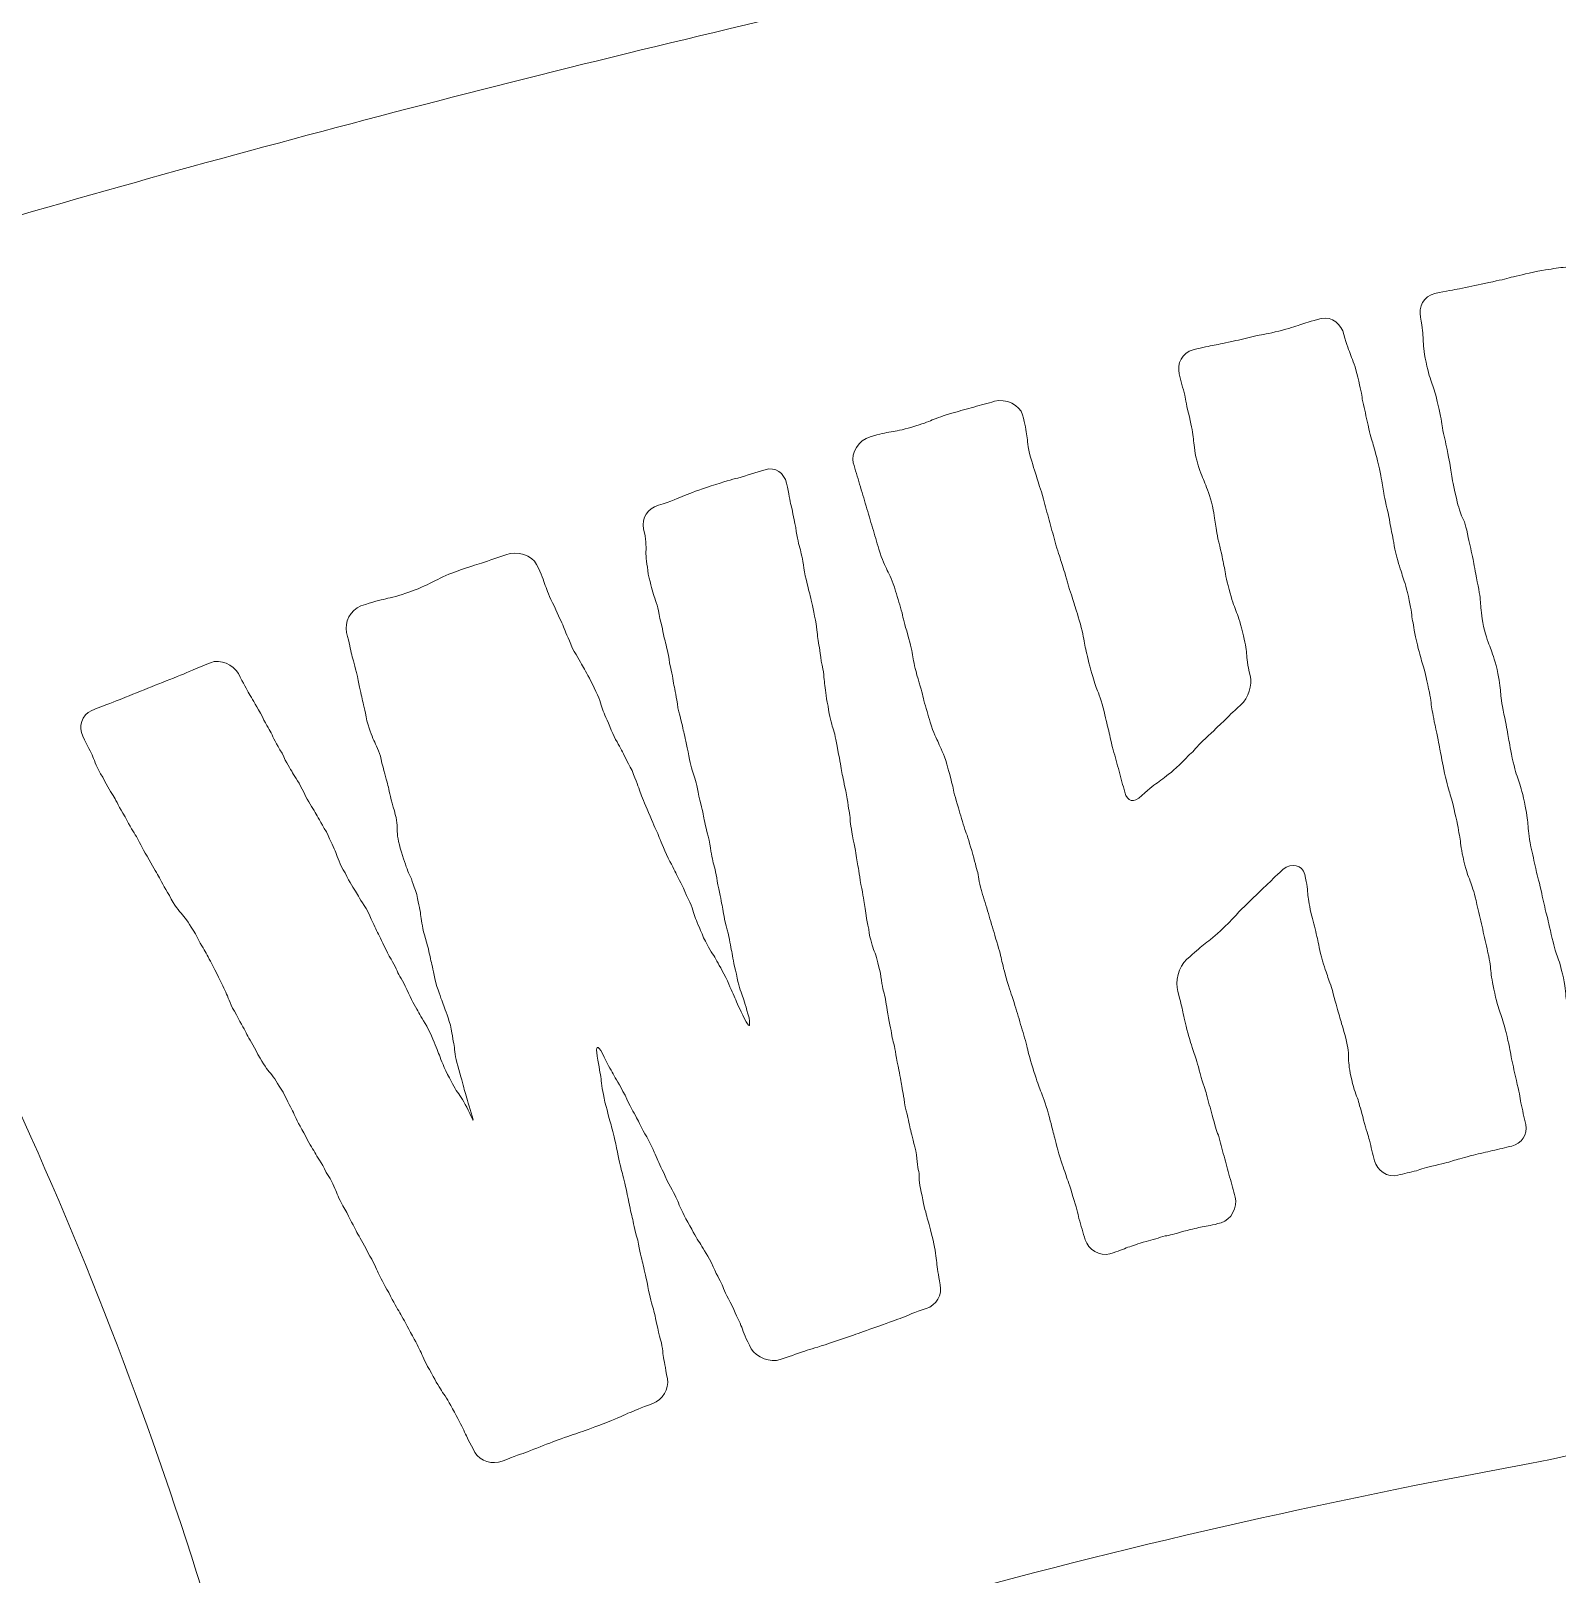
# Model space of a CAD drawing. Header units: inches. Extents: x 112 to 968, y -947 to -133.
# Drawn here: x 271.7 to 409.5, y -627.8 to -488.5 of the extents above; entities that cross this region are included whole.
import ezdxf

# ---------------------------------------------------------------- set-up
doc = ezdxf.new("R2010")
doc.units = ezdxf.units.IN
doc.header["$MEASUREMENT"] = 0
doc.layers.add('Layer 1', color=7, linetype='Continuous')

# ---------------------------------------------------------------- blocks, each defined once
blk = doc.blocks.new('block 11')
at = {"layer": 'Layer 1', "lineweight": 0}
blk.add_open_spline([(343.84, -607), (342.73, -607.38), (342.18, -607.5), (341.6, -607.71), (340.86, -607.96), (340.12, -608.22), (339.38, -608.47), (338.53, -608.77), (337.24, -608.3), (336.78, -607.49), (336.28, -606.58), (336.08, -606.02), (335.92, -605.56), (335.75, -605.1), (335.45, -604.57), (335.06, -603.62), (334.54, -602.66), (334.3, -602.16), (334.14, -601.71), (333.92, -601.27), (333.62, -600.74), (333.2, -599.74), (332.7, -598.83), (332.36, -598.37), (332.14, -597.93), (331.82, -597.53), (331.57, -596.99), (331.06, -596.08), (330.55, -595.16), (330.3, -594.62), (330.14, -594.16), (329.92, -593.73), (329.67, -593.18), (329.16, -592.27), (328.74, -591.27), (328.45, -590.8), (328.29, -590.34), (328.04, -589.8), (327.87, -589.34), (327.35, -588.38), (326.87, -587.57), (326.62, -587.03), (326.42, -586.64), (326.16, -586.1), (325.82, -585.65), (325.38, -584.6), (324.85, -583.64), (324.54, -583.11), (324.32, -582.68), (324.1, -582.24), (323.75, -581.79), (323.35, -580.84), (322.87, -580.03), (322.73, -580.14), (322.87, -581.07), (323.05, -582.1), (323.13, -582.65), (323.23, -583.12), (323.23, -583.64), (323.38, -584.22), (323.56, -585.25), (323.88, -586.29), (323.95, -586.83), (324.12, -587.29), (324.23, -587.77), (324.43, -588.33), (324.61, -589.36), (324.82, -590.43), (324.97, -591.01), (325.08, -591.49), (325.24, -591.95), (325.37, -592.48), (325.58, -593.56), (325.77, -594.58), (325.92, -595.16), (326.03, -595.64), (326.14, -596.12), (326.22, -596.67), (326.53, -597.7), (326.72, -598.73), (326.87, -599.3), (326.98, -599.78), (327.1, -600.26), (327.23, -600.79), (327.44, -601.86), (327.63, -602.89), (327.78, -603.47), (327.94, -603.93), (328.06, -604.4), (328.21, -604.98), (328.4, -606.01), (328.7, -606.99), (328.8, -607.59), (328.81, -608.11), (328.92, -608.59), (329, -609.13), (329.21, -610.2), (329.37, -611.13), (328.77, -612.1), (327.88, -612.43), (326.78, -612.83), (326.22, -613.1), (325.64, -613.32), (325.08, -613.58), (324.52, -613.85), (323.42, -614.27), (322.32, -614.69), (321.63, -614.95), (321.14, -615.08), (320.57, -615.3), (319.97, -615.47), (318.87, -615.89), (318.1, -616.19), (317.33, -616.49), (316.57, -616.79), (316.1, -616.97), (315.4, -617.19), (314.3, -617.63), (313.41, -617.98), (312.32, -617.66), (311.82, -616.86), (311.38, -615.93), (311.08, -615.47), (310.9, -615.02), (310.72, -614.56), (310.39, -614.06), (309.99, -613.22), (309.46, -612.33), (309.25, -611.83), (308.91, -611.44), (308.68, -611.01), (308.3, -610.52), (307.9, -609.69), (307.36, -608.8), (307.16, -608.29), (306.98, -607.84), (306.74, -607.41), (306.54, -606.91), (306, -606.02), (305.6, -605.19), (305.27, -604.68), (305.04, -604.25), (304.8, -603.81), (304.49, -603.36), (304.05, -602.42), (303.55, -601.64), (303.33, -601.08), (303.09, -600.65), (302.91, -600.2), (302.71, -599.7), (302.16, -598.81), (301.72, -597.88), (301.41, -597.42), (301.17, -596.99), (301.01, -596.59), (300.7, -596.13), (300.26, -595.2), (299.71, -594.31), (299.51, -593.81), (299.32, -593.36), (299.16, -592.96), (298.92, -592.36), (298.41, -591.57), (297.97, -590.64), (297.6, -590.2), (297.36, -589.77), (297.13, -589.34), (296.83, -588.94), (296.39, -588.01), (295.84, -587.12), (295.64, -586.62), (295.45, -586.17), (295.21, -585.74), (294.96, -585.26), (294.51, -584.33), (294, -583.55), (293.72, -583.02), (293.37, -582.63), (293.04, -582.3), (292.78, -581.82), (292.23, -580.94), (291.78, -580.01), (291.47, -579.55), (291.23, -579.12), (291.06, -578.72), (290.75, -578.27), (290.3, -577.34), (289.74, -576.45), (289.6, -575.93), (289.41, -575.48), (289.23, -575.03), (288.97, -574.55), (288.52, -573.62), (288.07, -572.69), (287.76, -572.24), (287.57, -571.78), (287.35, -571.41), (287.03, -570.95), (286.59, -570.03), (286.03, -569.14), (285.77, -568.67), (285.43, -568.34), (285.08, -567.95), (284.7, -567.52), (284.25, -566.59), (283.73, -565.82), (283.48, -565.21), (283.26, -564.84), (283.02, -564.41), (282.7, -563.95), (282.25, -563.03), (281.73, -562.25), (281.5, -561.7), (281.26, -561.27), (281.01, -560.84), (280.69, -560.39), (280.24, -559.47), (279.68, -558.59), (279.47, -558.09), (279.25, -557.71), (279, -557.28), (278.68, -556.83), (278.23, -555.9), (277.66, -555.03), (277.52, -554.5), (277.33, -554.05), (277.14, -553.6), (276.88, -553.13), (276.43, -552.2), (276.01, -551.38), (276.3, -550.26), (277.24, -549.87), (278.58, -549.32), (279.3, -549.09), (279.94, -548.83), (280.84, -548.46), (281.73, -548.1), (282.63, -547.74), (283.51, -547.39), (284.39, -547.04), (285.26, -546.69), (285.91, -546.43), (286.59, -546.1), (287.94, -545.57), (288.88, -545.2), (289.98, -545.76), (290.48, -546.55), (290.92, -547.49), (291.23, -547.94), (291.46, -548.38), (291.7, -548.81), (291.93, -549.24), (292.48, -550.13), (292.91, -551.07), (293.22, -551.53), (293.44, -551.91), (293.61, -552.36), (293.87, -552.85), (294.41, -553.74), (294.84, -554.67), (295.15, -555.13), (295.37, -555.51), (295.6, -555.94), (295.97, -556.38), (296.4, -557.32), (296.79, -558.16), (297.17, -558.64), (297.41, -559.08), (297.62, -559.46), (297.87, -559.94), (298.42, -560.84), (298.84, -561.77), (299.1, -562.26), (299.27, -562.71), (299.44, -563.16), (299.6, -563.74), (300.1, -564.54), (300.53, -565.47), (300.9, -565.91), (301.13, -566.35), (301.34, -566.73), (301.65, -567.19), (302.19, -568.08), (302.61, -569.02), (302.86, -569.51), (303.02, -569.91), (303.25, -570.34), (303.5, -570.83), (303.92, -571.77), (304.42, -572.56), (304.69, -573.1), (304.87, -573.55), (305.1, -573.98), (305.4, -574.44), (305.83, -575.39), (306.21, -576.22), (306.53, -576.74), (306.76, -577.17), (306.99, -577.6), (307.37, -578.1), (307.76, -578.93), (308.18, -579.87), (308.37, -580.38), (308.55, -580.83), (308.72, -581.29), (308.91, -581.79), (309.34, -582.73), (309.87, -583.63), (310.04, -584.09), (310.38, -584.48), (310.61, -584.91), (310.99, -585.41), (311.37, -586.25), (311.75, -587.09), (311.75, -587.08), (311.48, -586.21), (311.21, -585.32), (311.05, -584.75), (310.93, -584.27), (310.76, -583.81), (310.68, -583.27), (310.37, -582.28), (310.1, -581.4), (310, -580.8), (309.99, -580.29), (309.89, -579.86), (309.81, -579.31), (309.61, -578.29), (309.31, -577.3), (309.11, -576.8), (308.96, -576.39), (308.79, -575.94), (308.6, -575.43), (308.29, -574.45), (308.09, -573.42), (307.96, -572.89), (307.86, -572.47), (307.74, -571.99), (307.67, -571.44), (307.36, -570.46), (307.09, -569.58), (307.05, -568.96), (306.93, -568.48), (306.93, -567.96), (306.76, -567.5), (306.57, -566.48), (306.26, -565.49), (306.07, -564.98), (305.84, -564.55), (305.67, -564.1), (305.46, -563.54), (305.19, -562.66), (304.89, -561.67), (304.81, -561.12), (304.81, -560.6), (304.83, -560.13), (304.76, -559.58), (304.45, -558.6), (304.15, -557.61), (304.07, -557.06), (303.98, -556.64), (303.81, -556.18), (303.73, -555.63), (303.43, -554.64), (303.28, -553.72), (302.96, -553.2), (302.79, -552.75), (302.56, -552.31), (302.37, -551.8), (302.07, -550.82), (301.88, -549.79), (301.75, -549.26), (301.65, -548.83), (301.54, -548.36), (301.41, -547.83), (301.23, -546.8), (300.93, -545.81), (300.87, -545.31), (300.7, -544.86), (300.59, -544.38), (300.52, -543.83), (300.22, -542.84), (300.07, -541.92), (300.54, -540.82), (301.54, -540.45), (302.66, -540.04), (303.23, -539.94), (303.78, -539.8), (304.27, -539.68), (304.95, -539.54), (305.96, -539.18), (307.08, -538.77), (307.63, -538.46), (308.09, -538.24), (308.6, -538), (309.1, -537.7), (310.22, -537.31), (311.35, -536.91), (311.88, -536.72), (312.43, -536.58), (313.16, -536.33), (313.89, -536.07), (314.62, -535.82), (315.63, -535.47), (317.02, -535.85), (317.38, -536.7), (317.89, -537.61), (318.01, -538.14), (318.17, -538.6), (318.38, -539.04), (318.5, -539.57), (319.01, -540.49), (319.37, -541.34), (319.62, -541.88), (319.84, -542.32), (319.99, -542.78), (320.23, -543.28), (320.62, -544.23), (321.13, -545.14), (321.42, -545.61), (321.62, -546), (321.84, -546.44), (322.19, -546.9), (322.58, -547.85), (323.08, -548.76), (323.2, -549.3), (323.36, -549.76), (323.51, -550.22), (323.75, -550.71), (324.14, -551.66), (324.49, -552.52), (324.86, -553.02), (325.07, -553.46), (325.29, -553.9), (325.52, -554.39), (326.02, -555.31), (326.41, -556.26), (326.58, -556.78), (326.74, -557.24), (326.88, -557.65), (327.15, -558.25), (327.5, -559.09), (327.89, -560.05), (328.12, -560.54), (328.33, -560.98), (328.49, -561.45), (328.72, -561.94), (329.11, -562.89), (329.61, -563.81), (329.84, -564.3), (330.04, -564.69), (330.25, -565.14), (330.54, -565.61), (330.92, -566.57), (331.42, -567.48), (331.54, -568.01), (331.69, -568.47), (331.85, -568.94), (332.08, -569.43), (332.47, -570.39), (332.96, -571.3), (333.18, -571.75), (333.5, -572.15), (333.71, -572.59), (334, -573.07), (334.49, -573.99), (334.84, -574.84), (335.14, -575.37), (335.3, -575.83), (335.51, -576.27), (335.68, -576.79), (336.18, -577.7), (336.58, -578.54), (336.71, -578.55), (336.58, -577.62), (336.31, -576.63), (336.12, -576.07), (335.98, -575.66), (335.83, -575.2), (335.6, -574.7), (335.44, -573.67), (335.17, -572.68), (335.11, -572.12), (335.01, -571.64), (334.91, -571.16), (334.84, -570.56), (334.6, -569.67), (334.33, -568.67), (334.27, -568.12), (334.17, -567.64), (334.08, -567.16), (334.02, -566.61), (333.75, -565.62), (333.63, -564.69), (333.5, -564.1), (333.34, -563.64), (333.25, -563.16), (333.13, -562.63), (332.98, -561.59), (332.71, -560.6), (332.6, -560.07), (332.5, -559.58), (332.42, -559.16), (332.31, -558.62), (332.04, -557.63), (331.89, -556.6), (331.72, -556.08), (331.56, -555.62), (331.41, -555.16), (331.24, -554.64), (331.09, -553.61), (330.82, -552.61), (330.77, -552.06), (330.63, -551.65), (330.54, -551.17), (330.42, -550.63), (330.16, -549.64), (330.01, -548.61), (329.9, -548.07), (329.8, -547.59), (329.71, -547.11), (329.64, -546.51), (329.41, -545.61), (329.26, -544.58), (329.09, -544.06), (329, -543.58), (328.84, -543.12), (328.79, -542.57), (328.53, -541.57), (328.38, -540.54), (328.16, -540.04), (328, -539.58), (327.85, -539.11), (327.74, -538.58), (327.48, -537.59), (327.37, -536.65), (327.24, -536.07), (327.27, -535.55), (327.29, -535.02), (327.29, -534.4), (327.06, -533.51), (326.9, -532.42), (327.39, -531.69), (328.4, -531.36), (329.59, -530.98), (330.23, -530.71), (330.75, -530.49), (331.39, -530.23), (331.97, -529.99), (333.16, -529.61), (334.36, -529.23), (335.01, -529.02), (335.57, -528.91), (336.38, -528.65), (337.2, -528.4), (338.02, -528.15), (338.97, -527.85), (339.75, -528.46), (339.96, -529.36), (340.2, -530.36), (340.24, -530.91), (340.38, -531.38), (340.51, -531.79), (340.55, -532.35), (340.79, -533.35), (340.92, -534.39), (341.08, -534.9), (341.22, -535.37), (341.3, -535.85), (341.48, -536.42), (341.57, -537.36), (341.82, -538.36), (341.92, -538.9), (342.06, -539.36), (342.15, -539.84), (342.36, -540.34), (342.49, -541.38), (342.73, -542.38), (342.72, -542.95), (342.79, -543.39), (342.87, -543.87), (342.97, -544.4), (343.1, -545.44), (343.35, -546.44), (343.33, -547.01), (343.4, -547.44), (343.49, -547.93), (343.48, -548.5), (343.72, -549.5), (343.82, -550.43), (344.02, -551.05), (344.14, -551.46), (344.29, -551.93), (344.45, -552.45), (344.58, -553.48), (344.83, -554.48), (344.88, -555.03), (344.95, -555.47), (345.09, -555.93), (345.14, -556.49), (345.39, -557.48), (345.52, -558.52), (345.63, -559.05), (345.71, -559.54), (345.67, -560), (345.83, -560.52), (345.97, -561.55), (346.22, -562.55), (346.27, -563.11), (346.34, -563.54), (346.43, -564.02), (346.53, -564.55), (346.67, -565.59), (346.92, -566.59), (346.91, -567.16), (347.04, -567.57), (347.13, -568.05), (347.13, -568.62), (347.38, -569.62), (347.52, -570.66), (347.74, -571.15), (347.88, -571.62), (348.08, -572.07), (348.19, -572.6), (348.45, -573.6), (348.55, -574.53), (348.68, -575.12), (348.82, -575.58), (348.91, -576.06), (349.02, -576.6), (349.16, -577.63), (349.39, -578.52), (349.45, -579.13), (349.55, -579.61), (349.69, -580.07), (349.8, -580.6), (349.94, -581.64), (350.2, -582.64), (350.25, -583.19), (350.33, -583.62), (350.42, -584.1), (350.53, -584.63), (350.68, -585.67), (350.93, -586.66), (351.04, -587.2), (351.12, -587.63), (351.27, -588.09), (351.37, -588.62), (351.63, -589.62), (351.78, -590.65), (351.83, -591.2), (351.93, -591.68), (351.9, -592.15), (351.95, -592.7), (352.21, -593.7), (352.36, -594.73), (352.58, -595.23), (352.67, -595.71), (352.82, -596.17), (352.93, -596.71), (353.19, -597.7), (353.42, -598.6), (353.44, -599.22), (353.53, -599.7), (353.52, -600.21), (353.7, -600.78), (353.82, -601.71), (354.05, -602.6), (353.48, -603.58), (352.58, -603.87), (351.52, -604.21), (350.89, -604.47), (350.43, -604.68), (349.85, -604.87), (349.34, -605.1), (348.22, -605.47), (347.11, -605.84), (346.59, -606.07), (346.01, -606.26), (345.29, -606.51), (344.56, -606.75), (343.84, -607)], degree=3, knots=[0, 0, 0, 0, 1, 1, 1, 2, 2, 2, 3, 3, 3, 4, 4, 4, 5, 5, 5, 6, 6, 6, 7, 7, 7, 8, 8, 8, 9, 9, 9, 10, 10, 10, 11, 11, 11, 12, 12, 12, 13, 13, 13, 14, 14, 14, 15, 15, 15, 16, 16, 16, 17, 17, 17, 18, 18, 18, 19, 19, 19, 20, 20, 20, 21, 21, 21, 22, 22, 22, 23, 23, 23, 24, 24, 24, 25, 25, 25, 26, 26, 26, 27, 27, 27, 28, 28, 28, 29, 29, 29, 30, 30, 30, 31, 31, 31, 32, 32, 32, 33, 33, 33, 34, 34, 34, 35, 35, 35, 36, 36, 36, 37, 37, 37, 38, 38, 38, 39, 39, 39, 40, 40, 40, 41, 41, 41, 42, 42, 42, 43, 43, 43, 44, 44, 44, 45, 45, 45, 46, 46, 46, 47, 47, 47, 48, 48, 48, 49, 49, 49, 50, 50, 50, 51, 51, 51, 52, 52, 52, 53, 53, 53, 54, 54, 54, 55, 55, 55, 56, 56, 56, 57, 57, 57, 58, 58, 58, 59, 59, 59, 60, 60, 60, 61, 61, 61, 62, 62, 62, 63, 63, 63, 64, 64, 64, 65, 65, 65, 66, 66, 66, 67, 67, 67, 68, 68, 68, 69, 69, 69, 70, 70, 70, 71, 71, 71, 72, 72, 72, 73, 73, 73, 74, 74, 74, 75, 75, 75, 76, 76, 76, 77, 77, 77, 78, 78, 78, 79, 79, 79, 80, 80, 80, 81, 81, 81, 82, 82, 82, 83, 83, 83, 84, 84, 84, 85, 85, 85, 86, 86, 86, 87, 87, 87, 88, 88, 88, 89, 89, 89, 90, 90, 90, 91, 91, 91, 92, 92, 92, 93, 93, 93, 94, 94, 94, 95, 95, 95, 96, 96, 96, 97, 97, 97, 98, 98, 98, 99, 99, 99, 100, 100, 100, 101, 101, 101, 102, 102, 102, 103, 103, 103, 104, 104, 104, 105, 105, 105, 106, 106, 106, 107, 107, 107, 108, 108, 108, 109, 109, 109, 110, 110, 110, 111, 111, 111, 112, 112, 112, 113, 113, 113, 114, 114, 114, 115, 115, 115, 116, 116, 116, 117, 117, 117, 118, 118, 118, 119, 119, 119, 120, 120, 120, 121, 121, 121, 122, 122, 122, 123, 123, 123, 124, 124, 124, 125, 125, 125, 126, 126, 126, 127, 127, 127, 128, 128, 128, 129, 129, 129, 130, 130, 130, 131, 131, 131, 132, 132, 132, 133, 133, 133, 134, 134, 134, 135, 135, 135, 136, 136, 136, 137, 137, 137, 138, 138, 138, 139, 139, 139, 140, 140, 140, 141, 141, 141, 142, 142, 142, 143, 143, 143, 144, 144, 144, 145, 145, 145, 146, 146, 146, 147, 147, 147, 148, 148, 148, 149, 149, 149, 150, 150, 150, 151, 151, 151, 152, 152, 152, 153, 153, 153, 154, 154, 154, 155, 155, 155, 156, 156, 156, 157, 157, 157, 158, 158, 158, 159, 159, 159, 160, 160, 160, 161, 161, 161, 162, 162, 162, 163, 163, 163, 164, 164, 164, 165, 165, 165, 166, 166, 166, 167, 167, 167, 168, 168, 168, 169, 169, 169, 170, 170, 170, 171, 171, 171, 172, 172, 172, 173, 173, 173, 174, 174, 174, 175, 175, 175, 176, 176, 176, 177, 177, 177, 178, 178, 178, 179, 179, 179, 180, 180, 180, 181, 181, 181, 182, 182, 182, 183, 183, 183, 184, 184, 184, 185, 185, 185, 186, 186, 186, 187, 187, 187, 188, 188, 188, 189, 189, 189, 190, 190, 190, 191, 191, 191, 192, 192, 192, 193, 193, 193, 194, 194, 194, 195, 195, 195, 196, 196, 196, 197, 197, 197, 198, 198, 198, 199, 199, 199, 200, 200, 200, 201, 201, 201, 202, 202, 202, 203, 203, 203, 204, 204, 204, 205, 205, 205, 206, 206, 206, 207, 207, 207, 208, 208, 208, 209, 209, 209, 210, 210, 210, 211, 211, 211, 212, 212, 212, 213, 213, 213, 214, 214, 214, 215, 215, 215, 216, 216, 216, 217, 217, 217, 218, 218, 218, 219, 219, 219, 220, 220, 220, 221, 221, 221, 222, 222, 222, 223, 223, 223, 224, 224, 224, 225, 225, 225, 226, 226, 226, 227, 227, 227, 227], dxfattribs=at)
blk = doc.blocks.new('block 12')
at = {"layer": 'Layer 1', "lineweight": 0}
blk.add_open_spline([(403.71, -589.61), (403.13, -589.74), (402.56, -589.88), (401.98, -590.01), (401.11, -590.22), (400.69, -590.37), (400.26, -590.48), (399.84, -590.63), (399.41, -590.74), (398.54, -590.94), (397.68, -591.15), (397.25, -591.26), (396.83, -591.42), (396.27, -591.55), (395.71, -591.69), (395.16, -591.83), (394.24, -592.06), (393.27, -591.41), (393.05, -590.52), (392.89, -589.9), (392.74, -589.29), (392.59, -588.68), (392.48, -588.26), (392.3, -587.75), (392.07, -586.85), (391.85, -585.96), (391.66, -585.45), (391.56, -585.03), (391.4, -584.63), (391.21, -584.11), (390.99, -583.22), (390.76, -582.33), (390.74, -581.77), (390.69, -581.34), (390.75, -580.88), (390.67, -580.34), (390.45, -579.45), (390.22, -578.56), (390.04, -578.05), (389.93, -577.63), (389.81, -577.15), (389.64, -576.69), (389.42, -575.8), (389.17, -574.8), (389, -574.4), (388.84, -573.99), (388.73, -573.52), (388.51, -573.13), (388.26, -572.13), (388.03, -571.24), (387.97, -570.75), (387.85, -570.28), (387.7, -569.67), (387.55, -569.05), (387.39, -568.44), (387.17, -567.55), (387.09, -567.01), (387.04, -566.57), (386.99, -566.14), (386.97, -565.59), (386.75, -564.69), (386.53, -563.8), (385.57, -563.6), (384.78, -564.24), (384.04, -564.88), (383.67, -565.31), (383.33, -565.62), (382.99, -565.93), (382.61, -566.31), (381.88, -567), (381.26, -567.6), (380.88, -567.98), (380.56, -568.35), (380.18, -568.73), (379.85, -569.09), (379.14, -569.78), (378.41, -570.42), (378.02, -570.75), (377.61, -571.03), (377.22, -571.36), (376.83, -571.69), (376.11, -572.33), (375.34, -573.04), (375.05, -574.36), (375.29, -575.25), (375.53, -576.13), (375.67, -576.66), (375.73, -577.09), (375.86, -577.56), (375.95, -578.1), (376.19, -578.99), (376.43, -579.87), (376.63, -580.38), (376.76, -580.85), (376.93, -581.25), (377.07, -581.77), (377.31, -582.66), (377.58, -583.65), (377.77, -584.11), (377.88, -584.53), (378.05, -585.15), (378.22, -585.78), (378.39, -586.41), (378.64, -587.3), (378.78, -587.82), (378.95, -588.22), (379.12, -588.85), (379.29, -589.47), (379.46, -590.1), (379.63, -590.73), (379.8, -591.35), (379.97, -591.98), (380.14, -592.59), (380.3, -593.2), (380.47, -593.81), (380.71, -594.7), (380.11, -595.87), (379.2, -596.12), (378.39, -596.35), (377.95, -596.41), (377.5, -596.48), (377.07, -596.6), (376.69, -596.65), (375.83, -596.89), (374.97, -597.13), (374.54, -597.26), (374.15, -597.31), (373.58, -597.48), (373.01, -597.64), (372.43, -597.8), (371.63, -598.03), (371.22, -598.21), (370.79, -598.33), (370.38, -598.51), (369.96, -598.69), (369.16, -598.92), (368.25, -599.19), (367.19, -598.54), (366.93, -597.66), (366.74, -597.02), (366.55, -596.39), (366.36, -595.75), (366.27, -595.26), (366.12, -594.74), (365.82, -593.76), (365.53, -592.77), (365.33, -592.27), (365.2, -591.85), (365.06, -591.39), (364.85, -590.88), (364.56, -589.9), (364.27, -588.91), (364.17, -588.37), (364.05, -587.96), (363.91, -587.49), (363.81, -586.96), (363.52, -585.97), (363.22, -584.99), (363.02, -584.48), (362.82, -584.03), (362.7, -583.62), (362.49, -583.12), (362.2, -582.13), (361.9, -581.14), (361.75, -580.63), (361.67, -580.14), (361.48, -579.5), (361.29, -578.86), (361.1, -578.22), (360.9, -577.56), (360.71, -576.91), (360.51, -576.25), (360.37, -575.78), (360.18, -575.33), (359.89, -574.35), (359.59, -573.36), (359.5, -572.82), (359.36, -572.36), (359.28, -571.88), (359.14, -571.41), (358.84, -570.42), (358.65, -569.76), (358.45, -569.1), (358.26, -568.45), (358.06, -567.79), (357.87, -567.13), (357.67, -566.48), (357.38, -565.49), (357.3, -565.01), (357.22, -564.52), (357.08, -564.05), (356.98, -563.52), (356.69, -562.53), (356.4, -561.55), (356.24, -561.03), (356.06, -560.63), (355.87, -559.97), (355.67, -559.32), (355.48, -558.66), (355.19, -557.67), (355.03, -557.15), (354.97, -556.72), (354.83, -556.26), (354.73, -555.72), (354.44, -554.73), (354.15, -553.75), (353.88, -553.26), (353.68, -552.81), (353.5, -552.41), (353.23, -551.93), (352.94, -550.94), (352.74, -550.29), (352.55, -549.63), (352.35, -548.97), (352.27, -548.49), (352.14, -548.02), (351.84, -547.03), (351.55, -546.04), (351.45, -545.51), (351.37, -545.03), (351.29, -544.54), (351.21, -544.06), (350.92, -543.07), (350.61, -542.03), (350.47, -541.57), (350.4, -541.08), (350.2, -540.43), (350.01, -539.77), (349.81, -539.11), (349.52, -538.12), (349.26, -537.69), (349.06, -537.24), (348.87, -536.79), (348.59, -536.31), (348.3, -535.32), (348.11, -534.68), (347.92, -534.04), (347.73, -533.4), (347.54, -532.75), (347.34, -532.09), (347.15, -531.43), (346.95, -530.77), (346.76, -530.12), (346.56, -529.46), (346.37, -528.82), (346.18, -528.18), (345.99, -527.54), (345.73, -526.66), (346.49, -525.47), (347.51, -525.17), (348.41, -524.91), (348.9, -524.82), (349.4, -524.73), (349.89, -524.64), (350.33, -524.58), (351.29, -524.3), (352.25, -524.02), (352.71, -523.83), (353.12, -523.66), (353.59, -523.47), (354.05, -523.29), (355.01, -523.01), (355.63, -522.84), (356.26, -522.66), (356.88, -522.49), (357.5, -522.32), (358.12, -522.15), (358.74, -521.97), (359.77, -521.69), (361.03, -522.3), (361.27, -523.19), (361.52, -524.07), (361.6, -524.61), (361.67, -525.1), (361.72, -525.53), (361.73, -526.04), (362, -527.03), (362.27, -528.02), (362.46, -528.48), (362.57, -528.89), (362.7, -529.36), (362.89, -529.82), (363.16, -530.81), (363.33, -531.43), (363.5, -532.06), (363.67, -532.69), (363.84, -533.31), (364.02, -533.94), (364.19, -534.57), (364.46, -535.56), (364.64, -536.01), (364.76, -536.43), (364.89, -536.9), (365.09, -537.41), (365.33, -538.3), (365.6, -539.29), (365.79, -539.74), (365.92, -540.21), (366.03, -540.63), (366.22, -541.09), (366.49, -542.08), (366.73, -542.97), (366.83, -543.55), (366.88, -543.99), (367.01, -544.46), (367.1, -545), (367.34, -545.88), (367.61, -546.88), (367.79, -547.33), (367.92, -547.8), (368.09, -548.2), (368.28, -548.66), (368.55, -549.65), (368.79, -550.54), (368.89, -551.13), (369.01, -551.55), (369.13, -552.02), (369.22, -552.55), (369.46, -553.44), (369.64, -554.09), (369.81, -554.73), (369.99, -555.37), (370.16, -556), (370.33, -556.63), (370.5, -557.25), (370.74, -558.14), (371.27, -558.28), (372.05, -557.56), (372.78, -556.86), (373.2, -556.58), (373.61, -556.3), (374.02, -555.97), (374.43, -555.69), (375.18, -555.04), (375.91, -554.34), (376.23, -553.93), (376.64, -553.6), (376.97, -553.23), (377.29, -552.81), (378.04, -552.17), (378.78, -551.47), (379.12, -551.11), (379.52, -550.78), (379.86, -550.41), (380.2, -550.05), (380.96, -549.41), (381.7, -548.72), (382.03, -547.57), (381.82, -546.73), (381.57, -545.74), (381.55, -545.18), (381.5, -544.75), (381.44, -544.26), (381.38, -543.77), (381.13, -542.78), (380.88, -541.78), (380.71, -541.32), (380.53, -540.86), (380.35, -540.4), (380.18, -539.95), (379.92, -538.95), (379.67, -537.95), (379.55, -537.48), (379.5, -536.99), (379.38, -536.52), (379.32, -536.03), (379.07, -535.04), (378.82, -534.04), (378.76, -533.55), (378.7, -533.06), (378.59, -532.64), (378.58, -532.09), (378.33, -531.09), (378.11, -530.2), (377.84, -529.65), (377.66, -529.19), (377.5, -528.79), (377.25, -528.29), (377, -527.3), (376.77, -526.4), (376.75, -525.8), (376.7, -525.36), (376.64, -524.87), (376.56, -524.28), (376.33, -523.39), (376.09, -522.39), (376.01, -521.85), (375.91, -521.43), (375.75, -520.78), (375.58, -520.13), (375.42, -519.49), (375.2, -518.6), (375.65, -517.59), (376.68, -517.33), (377.59, -517.11), (378.13, -516.97), (378.57, -516.92), (379.05, -516.8), (379.55, -516.74), (380.52, -516.5), (381.17, -516.34), (381.81, -516.19), (382.46, -516.04), (382.95, -515.97), (383.44, -515.86), (384.41, -515.63), (385.38, -515.4), (385.85, -515.23), (386.32, -515.07), (386.74, -514.92), (387.27, -514.74), (388.24, -514.51), (389.21, -514.29), (390.09, -515.03), (390.29, -515.93), (390.52, -516.94), (390.75, -517.38), (390.92, -517.84), (391.08, -518.3), (391.32, -518.8), (391.55, -519.81), (391.78, -520.81), (391.9, -521.34), (391.94, -521.77), (392.09, -522.44), (392.24, -523.11), (392.39, -523.78), (392.62, -524.78), (392.74, -525.31), (392.9, -525.72), (393, -526.19), (393.18, -526.71), (393.41, -527.71), (393.64, -528.71), (393.7, -529.25), (393.81, -529.73), (393.84, -530.17), (393.96, -530.69), (394.19, -531.7), (394.42, -532.7), (394.48, -533.24), (394.59, -533.72), (394.69, -534.14), (394.75, -534.68), (394.97, -535.68), (395.2, -536.68), (395.44, -537.19), (395.55, -537.66), (395.72, -538.12), (395.88, -538.59), (396.11, -539.59), (396.34, -540.59), (396.4, -541.13), (396.45, -541.62), (396.56, -542.09), (396.61, -542.58), (396.83, -543.58), (397.07, -544.64), (397.24, -545.1), (397.35, -545.58), (397.51, -546.04), (397.63, -546.57), (397.86, -547.57), (398.09, -548.57), (398.14, -549.06), (398.19, -549.55), (398.3, -550.03), (398.36, -550.56), (398.59, -551.57), (398.82, -552.57), (398.88, -553.11), (398.98, -553.53), (399.08, -554.01), (399.15, -554.55), (399.38, -555.55), (399.6, -556.56), (399.78, -557.07), (399.88, -557.49), (400.04, -557.96), (400.16, -558.49), (400.39, -559.49), (400.62, -560.49), (400.68, -561.03), (400.79, -561.5), (400.83, -561.94), (400.89, -562.48), (401.12, -563.48), (401.35, -564.49), (401.58, -564.99), (401.75, -565.45), (401.91, -565.91), (402.08, -566.37), (402.3, -567.38), (402.46, -568.05), (402.61, -568.71), (402.76, -569.38), (402.91, -570.05), (403.06, -570.72), (403.22, -571.39), (403.44, -572.39), (403.5, -572.88), (403.55, -573.37), (403.6, -573.85), (403.67, -574.4), (403.9, -575.4), (404.12, -576.4), (404.3, -576.92), (404.45, -577.33), (404.61, -577.79), (404.79, -578.31), (405.02, -579.31), (405.24, -580.31), (405.36, -580.84), (405.42, -581.32), (405.57, -581.98), (405.71, -582.63), (405.86, -583.28), (406.09, -584.28), (406.21, -584.81), (406.26, -585.3), (406.41, -585.95), (406.56, -586.6), (406.71, -587.25), (406.91, -588.14), (406.31, -589), (405.44, -589.2), (404.87, -589.34), (404.29, -589.47), (403.71, -589.61)], degree=3, knots=[0, 0, 0, 0, 1, 1, 1, 2, 2, 2, 3, 3, 3, 4, 4, 4, 5, 5, 5, 6, 6, 6, 7, 7, 7, 8, 8, 8, 9, 9, 9, 10, 10, 10, 11, 11, 11, 12, 12, 12, 13, 13, 13, 14, 14, 14, 15, 15, 15, 16, 16, 16, 17, 17, 17, 18, 18, 18, 19, 19, 19, 20, 20, 20, 21, 21, 21, 22, 22, 22, 23, 23, 23, 24, 24, 24, 25, 25, 25, 26, 26, 26, 27, 27, 27, 28, 28, 28, 29, 29, 29, 30, 30, 30, 31, 31, 31, 32, 32, 32, 33, 33, 33, 34, 34, 34, 35, 35, 35, 36, 36, 36, 37, 37, 37, 38, 38, 38, 39, 39, 39, 40, 40, 40, 41, 41, 41, 42, 42, 42, 43, 43, 43, 44, 44, 44, 45, 45, 45, 46, 46, 46, 47, 47, 47, 48, 48, 48, 49, 49, 49, 50, 50, 50, 51, 51, 51, 52, 52, 52, 53, 53, 53, 54, 54, 54, 55, 55, 55, 56, 56, 56, 57, 57, 57, 58, 58, 58, 59, 59, 59, 60, 60, 60, 61, 61, 61, 62, 62, 62, 63, 63, 63, 64, 64, 64, 65, 65, 65, 66, 66, 66, 67, 67, 67, 68, 68, 68, 69, 69, 69, 70, 70, 70, 71, 71, 71, 72, 72, 72, 73, 73, 73, 74, 74, 74, 75, 75, 75, 76, 76, 76, 77, 77, 77, 78, 78, 78, 79, 79, 79, 80, 80, 80, 81, 81, 81, 82, 82, 82, 83, 83, 83, 84, 84, 84, 85, 85, 85, 86, 86, 86, 87, 87, 87, 88, 88, 88, 89, 89, 89, 90, 90, 90, 91, 91, 91, 92, 92, 92, 93, 93, 93, 94, 94, 94, 95, 95, 95, 96, 96, 96, 97, 97, 97, 98, 98, 98, 99, 99, 99, 100, 100, 100, 101, 101, 101, 102, 102, 102, 103, 103, 103, 104, 104, 104, 105, 105, 105, 106, 106, 106, 107, 107, 107, 108, 108, 108, 109, 109, 109, 110, 110, 110, 111, 111, 111, 112, 112, 112, 113, 113, 113, 114, 114, 114, 115, 115, 115, 116, 116, 116, 117, 117, 117, 118, 118, 118, 119, 119, 119, 120, 120, 120, 121, 121, 121, 122, 122, 122, 123, 123, 123, 124, 124, 124, 125, 125, 125, 126, 126, 126, 127, 127, 127, 128, 128, 128, 129, 129, 129, 130, 130, 130, 131, 131, 131, 132, 132, 132, 133, 133, 133, 134, 134, 134, 135, 135, 135, 136, 136, 136, 137, 137, 137, 138, 138, 138, 139, 139, 139, 140, 140, 140, 141, 141, 141, 142, 142, 142, 143, 143, 143, 144, 144, 144, 145, 145, 145, 146, 146, 146, 147, 147, 147, 148, 148, 148, 149, 149, 149, 150, 150, 150, 151, 151, 151, 152, 152, 152, 153, 153, 153, 154, 154, 154, 155, 155, 155, 156, 156, 156, 157, 157, 157, 158, 158, 158, 159, 159, 159, 160, 160, 160, 161, 161, 161, 162, 162, 162, 163, 163, 163, 164, 164, 164, 165, 165, 165, 166, 166, 166, 167, 167, 167, 168, 168, 168, 169, 169, 169, 170, 170, 170, 171, 171, 171, 172, 172, 172, 173, 173, 173, 174, 174, 174, 175, 175, 175, 176, 176, 176, 176], dxfattribs=at)
blk = doc.blocks.new('block 13')
at = {"layer": 'Layer 1', "lineweight": 0}
blk.add_open_spline([(416.59, -586.91), (416.17, -587.05), (415.59, -587.23), (414.66, -587.43), (413.74, -587.63), (412.67, -586.86), (412.47, -585.97), (412.33, -585.31), (412.19, -584.66), (412.04, -584.01), (411.9, -583.34), (411.75, -582.67), (411.61, -582), (411.39, -580.99), (411.22, -580.48), (411.12, -580.05), (411.02, -579.58), (410.85, -579.06), (410.63, -578.06), (410.41, -577.05), (410.41, -576.5), (410.37, -576.06), (410.32, -575.57), (410.32, -575.02), (410.1, -574.02), (409.88, -573.01), (409.71, -572.5), (409.55, -572.03), (409.4, -571.62), (409.23, -571.11), (409.01, -570.1), (408.79, -569.09), (408.68, -568.57), (408.52, -568.1), (408.38, -567.45), (408.24, -566.8), (408.09, -566.14), (407.87, -565.14), (407.7, -564.62), (407.6, -564.15), (407.46, -563.5), (407.32, -562.84), (407.17, -562.19), (406.95, -561.19), (406.95, -560.63), (406.9, -560.14), (406.86, -559.66), (406.81, -559.17), (406.59, -558.16), (406.36, -557.11), (406.2, -556.64), (406.04, -556.18), (405.88, -555.71), (405.71, -555.2), (405.49, -554.19), (405.27, -553.19), (405.22, -552.7), (405.12, -552.22), (405.02, -551.74), (404.96, -551.21), (404.74, -550.2), (404.52, -549.19), (404.46, -548.65), (404.43, -548.22), (404.38, -547.73), (404.33, -547.19), (404.11, -546.18), (403.89, -545.18), (403.66, -544.67), (403.51, -544.26), (403.35, -543.8), (403.12, -543.3), (402.9, -542.29), (402.68, -541.29), (402.68, -540.73), (402.63, -540.24), (402.6, -539.81), (402.54, -539.27), (402.33, -538.26), (402.11, -537.26), (402.05, -536.71), (401.95, -536.24), (401.8, -535.59), (401.66, -534.93), (401.52, -534.28), (401.3, -533.28), (401.19, -532.75), (400.91, -532.31), (400.74, -531.84), (400.58, -531.38), (400.36, -530.38), (400.13, -529.32), (400.03, -528.85), (399.98, -528.36), (399.88, -527.88), (399.82, -527.34), (399.61, -526.33), (399.46, -525.68), (399.32, -525.03), (399.18, -524.38), (399.14, -523.89), (399.02, -523.36), (398.8, -522.35), (398.58, -521.35), (398.41, -520.83), (398.26, -520.42), (398.09, -519.96), (397.92, -519.44), (397.7, -518.44), (397.48, -517.43), (397.49, -516.88), (397.44, -516.39), (397.4, -515.9), (397.42, -515.4), (397.2, -514.39), (397, -513.49), (397.48, -512.45), (398.51, -512.23), (399.55, -512), (400.23, -511.92), (400.71, -511.81), (401.46, -511.66), (402.21, -511.5), (402.97, -511.34), (404.12, -511.1), (404.67, -510.99), (405.21, -510.82), (405.7, -510.72), (406.36, -510.53), (407.39, -510.32), (408.55, -510.09), (409.11, -510.03), (409.66, -509.93), (410.22, -509.87), (410.78, -509.81), (411.94, -509.59), (412.67, -509.45), (413.4, -509.3), (414.13, -509.16), (414.68, -509.06), (415.24, -509.01), (416.4, -508.79), (417.56, -508.57), (418.1, -508.42), (418.64, -508.26), (419.12, -508.12), (419.78, -507.94), (420.82, -507.75), (421.99, -507.54), (422.55, -507.5), (423.11, -507.45), (423.66, -507.36), (424.23, -507.36), (425.39, -507.16), (426.43, -506.98), (427.09, -506.81), (427.57, -506.67), (428.12, -506.58), (428.67, -506.43), (429.83, -506.23), (430.99, -506.04), (431.55, -506), (432.11, -505.96), (432.6, -505.88), (433.23, -505.89), (434.4, -505.7), (435.38, -505.54), (436.22, -506.12), (436.37, -507.03), (436.54, -508.1), (436.69, -508.68), (436.79, -509.26), (436.92, -509.73), (437.03, -510.38), (437.2, -511.5), (437.38, -512.62), (437.42, -513.27), (437.5, -513.75), (437.53, -514.35), (437.56, -514.9), (437.74, -516.02), (437.88, -516.92), (437.35, -517.89), (436.39, -518.04), (435.71, -518.15), (435.03, -518.26), (434.35, -518.37), (433.66, -518.49), (432.98, -518.6), (432.3, -518.71), (431.34, -518.88), (430.79, -518.92), (430.24, -518.96), (429.75, -518.98), (429.19, -518.97), (428.23, -519.14), (427.2, -519.31), (426.68, -519.52), (426.21, -519.66), (425.73, -519.74), (425.21, -519.94), (424.19, -520.12), (423.05, -520.33), (422.56, -520.37), (422.02, -520.46), (421.4, -520.58), (420.77, -520.69), (420.15, -520.81), (419.19, -520.93), (418.7, -521.03), (418.23, -521.12), (417.75, -521.21), (417.19, -521.25), (416.06, -521.47), (415.04, -521.67), (414.35, -522.63), (414.53, -523.53), (414.74, -524.6), (414.79, -525.19), (414.88, -525.67), (415, -526.25), (415.04, -526.8), (415.25, -527.86), (415.46, -528.92), (415.63, -529.49), (415.72, -529.97), (415.81, -530.45), (415.99, -531.02), (416.2, -532.09), (416.4, -533.15), (416.52, -533.73), (416.67, -534.2), (416.81, -534.91), (416.94, -535.62), (417.08, -536.33), (417.22, -537.05), (417.37, -537.78), (417.51, -538.5), (417.66, -538.97), (417.77, -539.55), (417.98, -540.62), (418.16, -541.52), (418.98, -542.02), (419.97, -541.83), (420.95, -541.64), (421.41, -541.5), (421.88, -541.41), (422.52, -541.29), (423.16, -541.17), (423.8, -541.05), (424.79, -540.87), (425.25, -540.78), (425.73, -540.75), (426.2, -540.66), (426.73, -540.62), (427.66, -540.45), (428.65, -540.28), (429.13, -540.25), (429.6, -540.17), (430.06, -540.08), (430.6, -540.04), (431.53, -539.88), (432.52, -539.71), (433.04, -539.57), (433.49, -539.43), (433.95, -539.3), (434.41, -539.16), (435.4, -539), (436.34, -538.84), (437.42, -539.59), (437.57, -540.5), (437.76, -541.62), (437.79, -542.17), (437.88, -542.75), (437.98, -543.34), (438.01, -543.88), (438.2, -545.01), (438.38, -546.13), (438.55, -546.76), (438.63, -547.24), (438.78, -547.82), (438.88, -548.41), (439.06, -549.53), (439.2, -550.38), (438.41, -551.28), (437.49, -551.43), (436.52, -551.6), (436.07, -551.73), (435.62, -551.86), (435.17, -551.99), (434.66, -552.08), (433.74, -552.24), (433.11, -552.35), (432.48, -552.46), (431.85, -552.57), (431.39, -552.6), (430.87, -552.69), (429.9, -552.87), (429.27, -552.98), (428.64, -553.1), (428.01, -553.21), (427.56, -553.35), (427.11, -553.43), (426.14, -553.61), (425.22, -553.78), (424.7, -553.83), (424.24, -553.91), (423.78, -554), (423.32, -554.03), (422.35, -554.22), (421.37, -554.4), (420.72, -555.3), (420.9, -556.21), (421.07, -557.11), (421.17, -557.59), (421.19, -558.03), (421.27, -558.45), (421.32, -558.99), (421.5, -559.9), (421.67, -560.8), (421.77, -561.28), (421.91, -561.69), (422.03, -562.31), (422.15, -562.93), (422.27, -563.55), (422.45, -564.45), (422.55, -564.99), (422.58, -565.42), (422.66, -565.84), (422.7, -566.34), (422.87, -567.24), (423.05, -568.14), (423.26, -568.65), (423.4, -569.07), (423.54, -569.48), (423.76, -569.99), (423.93, -570.89), (424.11, -571.8), (424.7, -572.17), (425.79, -572.13), (426.73, -571.95), (427.24, -571.91), (427.7, -571.88), (428.15, -571.85), (428.66, -571.81), (429.6, -571.63), (430.49, -571.47), (430.99, -571.37), (431.45, -571.35), (432.08, -571.23), (432.71, -571.12), (433.34, -571), (434.28, -570.83), (434.77, -570.64), (435.2, -570.5), (435.64, -570.37), (436.12, -570.18), (437.07, -570.01), (437.68, -569.91), (438.29, -569.8), (438.9, -569.7), (439.54, -569.59), (440.17, -569.48), (440.8, -569.38), (441.43, -569.27), (442.06, -569.17), (442.69, -569.06), (443.32, -568.96), (443.96, -568.86), (444.59, -568.75), (445.48, -568.61), (446.63, -569.36), (446.77, -570.27), (446.95, -571.39), (446.93, -571.94), (446.96, -572.54), (447.06, -573.13), (447.03, -573.68), (447.21, -574.8), (447.39, -575.92), (447.6, -576.55), (447.68, -577.03), (447.82, -577.61), (448.03, -578.18), (448.2, -579.25), (448.34, -580.15), (447.5, -581.22), (446.63, -581.36), (445.95, -581.47), (445.28, -581.58), (444.6, -581.69), (443.93, -581.8), (443.26, -581.92), (442.58, -582.03), (441.55, -582.21), (441.04, -582.24), (440.6, -582.26), (440.1, -582.29), (439.6, -582.32), (438.56, -582.5), (437.89, -582.62), (437.21, -582.74), (436.54, -582.86), (436.11, -582.99), (435.51, -583.1), (434.59, -583.26), (433.91, -583.39), (433.24, -583.51), (432.57, -583.63), (431.9, -583.76), (431.22, -583.88), (430.55, -584.01), (429.52, -584.2), (429.04, -584.35), (428.6, -584.43), (428.11, -584.53), (427.63, -584.67), (426.6, -584.87), (425.56, -585.08), (425.08, -585.23), (424.59, -585.32), (424.17, -585.47), (423.57, -585.58), (422.65, -585.77), (421.61, -585.98), (421.06, -586.04), (420.61, -586.07), (420.12, -586.17), (419.62, -586.22), (418.59, -586.43), (417.56, -586.65), (417.08, -586.8), (416.59, -586.91)], degree=3, knots=[0, 0, 0, 0, 1, 1, 1, 2, 2, 2, 3, 3, 3, 4, 4, 4, 5, 5, 5, 6, 6, 6, 7, 7, 7, 8, 8, 8, 9, 9, 9, 10, 10, 10, 11, 11, 11, 12, 12, 12, 13, 13, 13, 14, 14, 14, 15, 15, 15, 16, 16, 16, 17, 17, 17, 18, 18, 18, 19, 19, 19, 20, 20, 20, 21, 21, 21, 22, 22, 22, 23, 23, 23, 24, 24, 24, 25, 25, 25, 26, 26, 26, 27, 27, 27, 28, 28, 28, 29, 29, 29, 30, 30, 30, 31, 31, 31, 32, 32, 32, 33, 33, 33, 34, 34, 34, 35, 35, 35, 36, 36, 36, 37, 37, 37, 38, 38, 38, 39, 39, 39, 40, 40, 40, 41, 41, 41, 42, 42, 42, 43, 43, 43, 44, 44, 44, 45, 45, 45, 46, 46, 46, 47, 47, 47, 48, 48, 48, 49, 49, 49, 50, 50, 50, 51, 51, 51, 52, 52, 52, 53, 53, 53, 54, 54, 54, 55, 55, 55, 56, 56, 56, 57, 57, 57, 58, 58, 58, 59, 59, 59, 60, 60, 60, 61, 61, 61, 62, 62, 62, 63, 63, 63, 64, 64, 64, 65, 65, 65, 66, 66, 66, 67, 67, 67, 68, 68, 68, 69, 69, 69, 70, 70, 70, 71, 71, 71, 72, 72, 72, 73, 73, 73, 74, 74, 74, 75, 75, 75, 76, 76, 76, 77, 77, 77, 78, 78, 78, 79, 79, 79, 80, 80, 80, 81, 81, 81, 82, 82, 82, 83, 83, 83, 84, 84, 84, 85, 85, 85, 86, 86, 86, 87, 87, 87, 88, 88, 88, 89, 89, 89, 90, 90, 90, 91, 91, 91, 92, 92, 92, 93, 93, 93, 94, 94, 94, 95, 95, 95, 96, 96, 96, 97, 97, 97, 98, 98, 98, 99, 99, 99, 100, 100, 100, 101, 101, 101, 102, 102, 102, 103, 103, 103, 104, 104, 104, 105, 105, 105, 106, 106, 106, 107, 107, 107, 108, 108, 108, 109, 109, 109, 110, 110, 110, 111, 111, 111, 112, 112, 112, 113, 113, 113, 114, 114, 114, 115, 115, 115, 116, 116, 116, 117, 117, 117, 118, 118, 118, 119, 119, 119, 120, 120, 120, 121, 121, 121, 122, 122, 122, 123, 123, 123, 124, 124, 124, 125, 125, 125, 126, 126, 126, 127, 127, 127, 128, 128, 128, 129, 129, 129, 130, 130, 130, 131, 131, 131, 132, 132, 132, 133, 133, 133, 134, 134, 134, 135, 135, 135, 136, 136, 136, 137, 137, 137, 138, 138, 138, 139, 139, 139, 140, 140, 140, 141, 141, 141, 142, 142, 142, 143, 143, 143, 144, 144, 144, 144], dxfattribs=at)
blk = doc.blocks.new('block 10')
at = {"layer": 'Layer 1'}
for name in ['block 13', 'block 12', 'block 11']:
    blk.add_blockref(name, (0, 0), dxfattribs=at)
blk = doc.blocks.new('block 26')
at = {"layer": 'Layer 1', "lineweight": 0}
blk.add_open_spline([(164.41, -547.79), (164.12, -547.56), (163.94, -547.35), (163.71, -547.25), (156.34, -543.84), (150.82, -538.75), (146.72, -532.59), (143.9, -528.36), (141.5, -523.89), (139.26, -519.39), (135.61, -512.09), (132.26, -504.67), (128.78, -497.31), (127.25, -494.09), (125.23, -491.11), (122.75, -488.36), (121.95, -487.47), (121.2, -486.55), (120.45, -485.63), (118.25, -482.89), (116.37, -480.04), (116.17, -476.55), (113.63, -475.93), (111.99, -474.65), (112.03, -472.29), (112.07, -469.83), (114.1, -468.99), (116.39, -468.25), (125.47, -465.29), (134.92, -463.82), (144.58, -463.59), (153.83, -463.38), (163.1, -463.34), (172.35, -463.63), (189.4, -464.17), (206.16, -462.74), (222.81, -459.78), (233.57, -457.87), (244.37, -456.07), (255.23, -454.64), (261.51, -453.82), (267.95, -453.83), (274.31, -453.48), (274.96, -453.44), (275.66, -453.63), (276.24, -453.47), (279.18, -452.64), (281.48, -453.81), (283.71, -455.2), (286.93, -457.2), (289.42, -459.8), (291.67, -462.59), (295.52, -467.4), (297.76, -471.45), (300.74, -478.92), (302.32, -478.56), (303.91, -478.19), (305.51, -477.83), (331.54, -471.96), (357.88, -467.37), (384.52, -464.09), (406.29, -461.4), (428.15, -459.2), (449.97, -456.78), (450.98, -456.67), (452, -456.61), (453.01, -456.54), (455.02, -456.41), (456.15, -456.96), (456.52, -458.24), (456.87, -459.47), (456.07, -460.45), (454.11, -460.91), (449.48, -461.99), (444.81, -462.98), (440.18, -464.05), (405.02, -472.13), (369.82, -480.03), (334.75, -488.36), (306.62, -495.05), (278.77, -502.54), (251.27, -510.97), (245.81, -512.65), (240.11, -513.77), (234.52, -515.15), (234.09, -515.26), (233.65, -515.35), (232.95, -515.52), (233.49, -516.65), (233.93, -517.69), (234.49, -518.68), (241.72, -531.56), (249.03, -544.41), (256.2, -557.31), (272.72, -587.01), (285.06, -617.93), (293.01, -650.12), (293.3, -651.28), (293.59, -652.43), (293.93, -653.79), (295.56, -653.32), (296.98, -652.98), (298.33, -652.5), (303.62, -650.64), (308.88, -648.69), (314.2, -646.87), (316.94, -645.94), (319.97, -645.52), (322.53, -644.33), (325.01, -643.19), (326.98, -641.28), (329.29, -639.85), (336.27, -635.54), (344.1, -632.72), (352.21, -630.45), (370.22, -625.4), (388.52, -621.26), (407.06, -617.86), (412.1, -616.93), (416.96, -615.34), (421.93, -614.11), (438.39, -610.03), (455.25, -607.65), (472.24, -605.86), (473.57, -605.72), (474.36, -606.09), (475, -607.01), (476.14, -608.66), (476.56, -610.42), (476.21, -612.32), (475.58, -615.75), (473.69, -618.66), (471.25, -621.29), (470.65, -621.94), (469.41, -622.26), (468.39, -622.46), (450.25, -625.86), (432.07, -629.11), (413.95, -632.61), (398.54, -635.59), (383.23, -638.95), (368.34, -643.53), (361.73, -645.57), (355.3, -647.93), (349.07, -650.75), (342.95, -653.52), (336.52, -655.78), (330.25, -658.32), (324.66, -660.58), (319.07, -662.86), (313.54, -665.24), (307.84, -667.69), (302.2, -670.3), (295.96, -671.59), (292.56, -672.29), (289.06, -672.81), (285.58, -672.95), (280.54, -673.16), (276.44, -669.94), (275.94, -665.59), (274.38, -651.95), (270.71, -638.7), (265.78, -625.69), (265.49, -624.94), (265.16, -624.21), (264.79, -623.35), (264.19, -623.55), (263.76, -623.66), (263.37, -623.83), (251.53, -628.95), (238.86, -631.84), (225.79, -633.32), (214.06, -634.64), (202.26, -635.52), (190.48, -636.51), (182.39, -637.2), (174.28, -637.86), (166.16, -638.32), (158.5, -638.75), (150.82, -639.02), (143.14, -639.14), (138.21, -639.22), (133.31, -638.57), (128.74, -636.8), (126.64, -635.99), (124.57, -634.99), (122.76, -633.77), (119.9, -631.84), (120.05, -628.66), (122.95, -626.82), (124.05, -626.12), (125.29, -625.51), (126.57, -625.1), (128.08, -624.62), (128.95, -623.76), (129.7, -622.59), (131.34, -620.09), (133.04, -617.62), (134.84, -615.21), (140.88, -607.14), (144.33, -598.13), (147.42, -588.98), (151.08, -578.17), (154.77, -567.36), (159.73, -556.94), (161.2, -553.86), (162.85, -550.84), (164.41, -547.79)], degree=3, knots=[0, 0, 0, 0, 1, 1, 1, 2, 2, 2, 3, 3, 3, 4, 4, 4, 5, 5, 5, 6, 6, 6, 7, 7, 7, 8, 8, 8, 9, 9, 9, 10, 10, 10, 11, 11, 11, 12, 12, 12, 13, 13, 13, 14, 14, 14, 15, 15, 15, 16, 16, 16, 17, 17, 17, 18, 18, 18, 19, 19, 19, 20, 20, 20, 21, 21, 21, 22, 22, 22, 23, 23, 23, 24, 24, 24, 25, 25, 25, 26, 26, 26, 27, 27, 27, 28, 28, 28, 29, 29, 29, 30, 30, 30, 31, 31, 31, 32, 32, 32, 33, 33, 33, 34, 34, 34, 35, 35, 35, 36, 36, 36, 37, 37, 37, 38, 38, 38, 39, 39, 39, 40, 40, 40, 41, 41, 41, 42, 42, 42, 43, 43, 43, 44, 44, 44, 45, 45, 45, 46, 46, 46, 47, 47, 47, 48, 48, 48, 49, 49, 49, 50, 50, 50, 51, 51, 51, 52, 52, 52, 53, 53, 53, 54, 54, 54, 55, 55, 55, 56, 56, 56, 57, 57, 57, 58, 58, 58, 59, 59, 59, 60, 60, 60, 61, 61, 61, 62, 62, 62, 63, 63, 63, 64, 64, 64, 65, 65, 65, 66, 66, 66, 67, 67, 67, 68, 68, 68, 69, 69, 69, 69], dxfattribs=at)
blk = doc.blocks.new('block 24')
at = {"layer": 'Layer 1'}
blk.add_blockref('block 26', (0, 0), dxfattribs=at)
blk = doc.blocks.new('block 2')
at = {"layer": 'Layer 1'}
for name in ['block 24', 'block 10']:
    blk.add_blockref(name, (0, 0), dxfattribs=at)

msp = doc.modelspace()

# ---------------------------------------------------------------- block references
at = {"layer": 'Layer 1'}
msp.add_blockref('block 2', (0, 0), dxfattribs=at)

doc.saveas('drawing.dxf')
